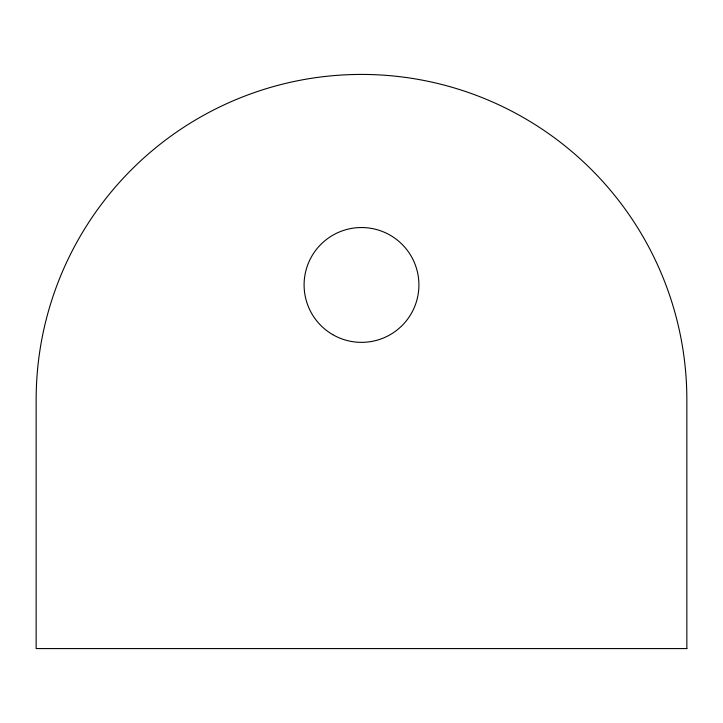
<?xml version="1.0" encoding="UTF-8"?>
<svg xmlns="http://www.w3.org/2000/svg" width="723" height="723" viewBox="0 0 723 723"><rect width="100%" height="100%" fill="white"/><g stroke="black" fill="none" stroke-linecap="round" stroke-linejoin="round"><path stroke-width="1.08" d="M686.85 648.576L36.15 648.576L36.15 399.774A325.35 325.35 0 0 1 361.5 74.424A325.35 325.35 0 0 1 686.85 399.774L686.85 648.576M332.797 334.668A57.415 57.415 0 0 0 418.915 284.943A57.415 57.415 0 0 0 332.797 235.228A57.415 57.415 0 0 0 332.797 334.668"/></g></svg>
